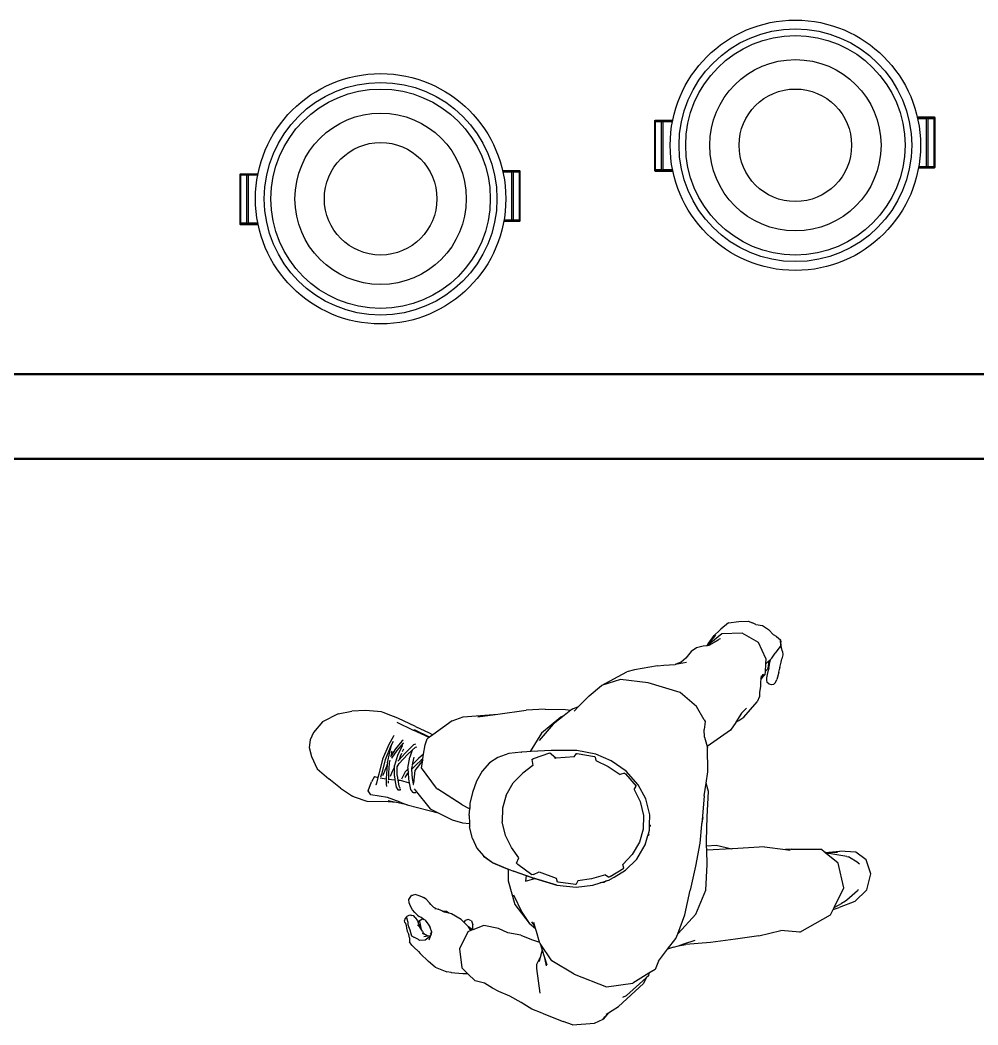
# Model space of a CAD drawing. Header units: millimetres. Extents: x -9564 to 100156, y -26854 to 24346.
# Drawn here: x 65086 to 66220, y -4623 to -3433 of the extents above; entities that cross this region are included whole.
import ezdxf

# ---------------------------------------------------------------- set-up
doc = ezdxf.new("R2010")
doc.units = ezdxf.units.MM
doc.header["$LTSCALE"] = 100
doc.layers.add('Muebles', color=112, linetype='Continuous')
doc.layers.add('Personal', color=171, linetype='Continuous')
doc.layers.add('Paredes', color=7, linetype='Continuous', lineweight=50)

msp = doc.modelspace()

# ---------------------------------------------------------------- linework, layer by layer
at = {"layer": 'Muebles'}
for p, q in [((65837.232, -3552.46), (65837.944, -3552.026)), ((65858.734, -3552.46), (65837.232, -3552.46)), ((65837.232, -3552.46), (65837.232, -3553.448)), ((65837.232, -3553.448), (65837.232, -3610.328)), ((65837.232, -3553.448), (65838.654, -3553.448)), ((65858.82, -3552.026), (65837.944, -3552.026)), ((65838.654, -3610.328), (65838.654, -3553.448)), ((65845.764, -3553.448), (65838.654, -3553.448)), ((65845.764, -3610.328), (65845.764, -3553.448)), ((65847.186, -3553.448), (65845.764, -3553.448)), ((65847.186, -3553.448), (65847.186, -3610.328)), ((65858.541, -3553.448), (65847.186, -3553.448)), ((66168.928, -3548.047), (66148.7, -3548.047)), ((66169.64, -3548.481), (66148.799, -3548.481)), ((66149.019, -3549.469), (66159.686, -3549.469)), ((66159.686, -3606.349), (66159.686, -3549.469)), ((66161.108, -3549.469), (66159.686, -3549.469)), ((66161.108, -3549.469), (66161.108, -3606.349)), ((66161.108, -3549.469), (66168.218, -3549.469)), ((66168.218, -3549.469), (66168.218, -3606.349)), ((66169.64, -3549.469), (66168.218, -3549.469)), ((66169.64, -3548.481), (66168.928, -3548.047)), ((66169.64, -3549.469), (66169.64, -3548.481)), ((66169.64, -3606.349), (66169.64, -3549.469)), ((65345.895, -3615.805), (65346.607, -3615.371)), ((65367.397, -3615.805), (65345.895, -3615.805)), ((65345.895, -3615.805), (65345.895, -3616.793)), ((65345.895, -3616.793), (65345.895, -3673.673)), ((65345.895, -3616.793), (65347.317, -3616.793)), ((65367.483, -3615.371), (65346.607, -3615.371)), ((65347.317, -3673.673), (65347.317, -3616.793)), ((65354.427, -3616.793), (65347.317, -3616.793)), ((65354.427, -3673.673), (65354.427, -3616.793)), ((65355.849, -3616.793), (65354.427, -3616.793)), ((65355.849, -3616.793), (65355.849, -3673.673)), ((65367.205, -3616.793), (65355.849, -3616.793)), ((65677.591, -3611.392), (65657.363, -3611.392)), ((65678.303, -3611.826), (65657.462, -3611.826)), ((65657.682, -3612.814), (65668.349, -3612.814)), ((65668.349, -3669.694), (65668.349, -3612.814)), ((65669.771, -3612.814), (65668.349, -3612.814)), ((65669.771, -3612.814), (65669.771, -3669.694)), ((65669.771, -3612.814), (65676.881, -3612.814)), ((65676.881, -3612.814), (65676.881, -3669.694)), ((65678.303, -3612.814), (65676.881, -3612.814)), ((65678.303, -3611.826), (65677.591, -3611.392)), ((65678.303, -3612.814), (65678.303, -3611.826)), ((65678.303, -3669.694), (65678.303, -3612.814)), ((65837.232, -3610.328), (65837.232, -3611.316)), ((65837.232, -3610.328), (65838.654, -3610.328)), ((65837.232, -3611.316), (65837.944, -3611.75)), ((65837.232, -3611.316), (65858.985, -3611.316)), ((65837.944, -3611.75), (65859.075, -3611.75)), ((65845.764, -3610.328), (65838.654, -3610.328)), ((65845.764, -3610.328), (65847.186, -3610.328)), ((65858.784, -3610.328), (65847.186, -3610.328)), ((66150.081, -3607.771), (66168.928, -3607.771)), ((66150.159, -3607.337), (66169.64, -3607.337)), ((66150.332, -3606.349), (66161.108, -3606.349)), ((66159.686, -3606.349), (66161.108, -3606.349)), ((66161.108, -3606.349), (66168.218, -3606.349)), ((66168.218, -3606.349), (66169.64, -3606.349)), ((66169.64, -3607.337), (66168.928, -3607.771)), ((66169.64, -3607.337), (66169.64, -3606.349)), ((65345.895, -3673.673), (65345.895, -3674.661)), ((65345.895, -3673.673), (65347.317, -3673.673)), ((65345.895, -3674.661), (65346.607, -3675.095)), ((65345.895, -3674.661), (65367.648, -3674.661)), ((65346.607, -3675.095), (65367.738, -3675.095)), ((65354.427, -3673.673), (65347.317, -3673.673)), ((65354.427, -3673.673), (65355.849, -3673.673)), ((65367.447, -3673.673), (65355.849, -3673.673)), ((65658.744, -3671.116), (65677.591, -3671.116)), ((65658.822, -3670.682), (65678.303, -3670.682)), ((65658.995, -3669.694), (65669.771, -3669.694)), ((65668.349, -3669.694), (65669.771, -3669.694)), ((65669.771, -3669.694), (65676.881, -3669.694)), ((65676.881, -3669.694), (65678.303, -3669.694)), ((65678.303, -3670.682), (65677.591, -3671.116)), ((65678.303, -3670.682), (65678.303, -3669.694))]:
    msp.add_line(p, q, dxfattribs=at)
for centre, radius in [((66004.189, -3581.268), 148.28), ((66004.189, -3581.268), 137.813), ((66004.189, -3581.268), 129.948), ((66004.189, -3581.268), 101.508), ((65512.852, -3644.613), 148.28), ((65512.852, -3644.613), 137.813), ((65512.852, -3644.613), 129.948), ((66004.189, -3581.268), 66.656), ((65512.852, -3644.613), 101.508), ((65512.852, -3644.613), 66.656)]:
    msp.add_circle(centre, radius, dxfattribs=at)
at = {"layer": 'Paredes'}
for p, q in [((63257.067, -3852.442), (68240.245, -3852.442)), ((72058.876, -3952.442), (62157.067, -3952.442)), ((63257.067, -3952.442), (68340.245, -3952.442))]:
    msp.add_line(p, q, dxfattribs=at)
at = {"layer": 'Personal'}
for p, q in [((65925.007, -4146.721), (65915.912, -4154.478)), ((65925.007, -4146.721), (65937.069, -4145.341)), ((65937.069, -4145.341), (65948.195, -4144.92)), ((65948.195, -4144.92), (65953.509, -4146.873)), ((65957.252, -4148.827), (65953.509, -4146.873)), ((65957.252, -4148.827), (65965.432, -4150.112)), ((65965.432, -4150.112), (65972.437, -4154.922)), ((65917.043, -4159.804), (65899.78, -4173.93)), ((65901.042, -4171.933), (65907.814, -4162.009)), ((65909.429, -4161.556), (65903.337, -4169.102)), ((65914.704, -4155.56), (65907.814, -4162.009)), ((65914.704, -4155.56), (65915.912, -4154.478)), ((65941.183, -4159.219), (65917.043, -4159.804)), ((65960.439, -4170.122), (65941.183, -4159.219)), ((65972.437, -4154.922), (65978.252, -4160.957)), ((65982.029, -4163.132), (65978.252, -4160.957)), ((65982.029, -4163.132), (65986.431, -4167.148)), ((65887.075, -4176.311), (65880.821, -4180.978)), ((65895.108, -4174.557), (65887.075, -4176.311)), ((65898.905, -4174.047), (65895.108, -4174.557)), ((65901.042, -4171.933), (65898.905, -4174.047)), ((65899.78, -4173.93), (65898.905, -4174.047)), ((65901.711, -4173.67), (65899.78, -4173.93)), ((65903.337, -4169.102), (65901.042, -4171.933)), ((65907.973, -4170.245), (65901.711, -4173.67)), ((65912.571, -4167.56), (65907.973, -4170.245)), ((65913.972, -4166.316), (65912.571, -4167.56)), ((65915.473, -4165.987), (65913.972, -4166.316)), ((65969.336, -4189.271), (65960.439, -4170.122)), ((65986.803, -4173.574), (65980.1, -4182.885)), ((65986.803, -4173.574), (65986.431, -4167.148)), ((65986.431, -4167.148), (65987.092, -4169.837)), ((65986.803, -4173.574), (65986.805, -4176.226)), ((65987.707, -4176.84), (65987.092, -4169.837)), ((65988.971, -4180.758), (65987.707, -4176.84)), ((65874.541, -4188.763), (65868.872, -4193.293)), ((65880.821, -4180.978), (65874.541, -4188.763)), ((65974.154, -4190.753), (65976.277, -4188.805)), ((65976.277, -4188.805), (65980.1, -4182.885)), ((65989.183, -4184.631), (65988.164, -4189.565)), ((65988.971, -4180.758), (65989.183, -4184.631)), ((65840.695, -4197.672), (65813.66, -4202.529)), ((65840.695, -4197.672), (65848.519, -4197.005)), ((65848.519, -4197.005), (65861.819, -4196.191)), ((65862.199, -4196.122), (65861.819, -4196.191)), ((65875.34, -4193.707), (65862.199, -4196.122)), ((65862.469, -4196.021), (65862.199, -4196.122)), ((65868.872, -4193.293), (65862.469, -4196.021)), ((65968.894, -4195.673), (65968.272, -4204.684)), ((65969.336, -4189.271), (65968.894, -4195.673)), ((65968.894, -4195.673), (65970.879, -4193.758)), ((65970.879, -4193.758), (65972.373, -4192.386)), ((65972.091, -4199.101), (65971.172, -4201.648)), ((65972.449, -4193.627), (65972.091, -4199.101)), ((65972.794, -4198.948), (65972.327, -4201.236)), ((65972.373, -4192.386), (65974.154, -4190.753)), ((65972.373, -4192.386), (65972.449, -4193.627)), ((65973.25, -4195.737), (65972.794, -4198.948)), ((65973.25, -4195.737), (65972.808, -4199.52)), ((65973.05, -4201.79), (65972.808, -4199.52)), ((65974.154, -4190.753), (65973.25, -4195.737)), ((65984.68, -4205.227), (65985.78, -4200.609)), ((65985.657, -4200.752), (65985.846, -4199.926)), ((65985.846, -4199.926), (65985.78, -4200.609)), ((65985.846, -4199.926), (65987.359, -4193.287)), ((65987.359, -4193.287), (65988.164, -4189.565)), ((65774.357, -4221.143), (65804.657, -4205.03)), ((65813.66, -4202.529), (65804.657, -4205.03)), ((65963.766, -4209.772), (65963.352, -4212.956)), ((65963.352, -4212.956), (65963.822, -4212.006)), ((65963.705, -4212.163), (65963.822, -4212.006)), ((65963.822, -4212.006), (65965.95, -4207.71)), ((65963.856, -4213.229), (65968.023, -4208.293)), ((65966.27, -4208.736), (65963.856, -4213.229)), ((65966.27, -4208.736), (65965.95, -4207.71)), ((65968.023, -4208.293), (65966.27, -4208.736)), ((65968.272, -4204.684), (65968.023, -4208.293)), ((65968.566, -4204.508), (65968.272, -4204.684)), ((65968.566, -4204.508), (65971.172, -4201.648)), ((65970.167, -4212.072), (65969.919, -4214.68)), ((65970.786, -4207.933), (65970.167, -4212.072)), ((65970.167, -4212.072), (65970.213, -4212.437)), ((65972.327, -4201.236), (65970.786, -4207.933)), ((65982.997, -4211.376), (65982.267, -4213.845)), ((65984.68, -4205.227), (65982.997, -4211.376)), ((65759.717, -4233.187), (65774.357, -4221.143)), ((65797.132, -4214.176), (65774.357, -4221.143)), ((65829.945, -4217.753), (65797.132, -4214.176)), ((65867.705, -4229.205), (65829.945, -4217.753)), ((65962.875, -4221.859), (65961.729, -4229.26)), ((65962.976, -4215.844), (65962.875, -4221.859)), ((65963.144, -4214.554), (65962.976, -4215.844)), ((65963.352, -4212.956), (65963.144, -4214.554)), ((65963.856, -4213.229), (65963.144, -4214.554)), ((65969.919, -4214.68), (65970.418, -4217.049)), ((65973.133, -4219.442), (65970.418, -4217.049)), ((65975.903, -4220.196), (65973.133, -4219.442)), ((65978.152, -4219.827), (65975.903, -4220.196)), ((65980.489, -4217.682), (65978.152, -4219.827)), ((65980.489, -4217.682), (65982.267, -4213.845)), ((65747.193, -4246.132), (65759.717, -4233.187)), ((65886.977, -4245.823), (65867.705, -4229.205)), ((65961.66, -4234.153), (65959.038, -4240.312)), ((65961.729, -4229.26), (65961.66, -4234.153)), ((65740.716, -4248.581), (65738.279, -4250.46)), ((65740.716, -4248.581), (65747.193, -4246.132)), ((65742.004, -4251.495), (65747.193, -4246.132)), ((65896.022, -4261.814), (65886.977, -4245.823)), ((65946.192, -4248.094), (65940.43, -4253.73)), ((65943.266, -4258.535), (65959.038, -4240.312)), ((65462.376, -4254.609), (65444.048, -4264.16)), ((65462.376, -4254.609), (65478.753, -4251.675)), ((65494.97, -4250.624), (65478.753, -4251.675)), ((65513.95, -4252.392), (65494.97, -4250.624)), ((65519.749, -4254.677), (65513.95, -4252.392)), ((65519.749, -4254.677), (65516.906, -4253.615)), ((65533.407, -4259.782), (65519.749, -4254.677)), ((65553.967, -4269.542), (65533.407, -4259.782)), ((65597.599, -4263.136), (65610.828, -4258.32)), ((65610.828, -4258.32), (65651.577, -4255.006)), ((65627.929, -4258.376), (65651.577, -4255.006)), ((65651.577, -4255.006), (65685.158, -4250.221)), ((65707.797, -4248.98), (65685.158, -4250.221)), ((65726.242, -4258.45), (65703.503, -4277.485)), ((65707.797, -4248.98), (65731.864, -4249.506)), ((65730.366, -4256.561), (65717.142, -4266.758)), ((65726.242, -4258.45), (65717.142, -4266.758)), ((65730.366, -4256.561), (65726.242, -4258.45)), ((65738.279, -4250.46), (65730.366, -4256.561)), ((65731.864, -4249.506), (65738.279, -4250.46)), ((65940.43, -4253.73), (65933.839, -4264.491)), ((65937.154, -4262.713), (65943.266, -4258.535)), ((65444.048, -4264.16), (65433.215, -4276.919)), ((65531.984, -4264.343), (65551.275, -4274.12)), ((65553.967, -4269.542), (65570.481, -4277.064)), ((65597.599, -4263.136), (65574.802, -4279.44)), ((65717.142, -4266.758), (65700.698, -4286.179)), ((65896.022, -4261.814), (65897.144, -4263.87)), ((65897.144, -4263.87), (65896.088, -4273.122)), ((65933.651, -4264.798), (65927.188, -4273.84)), ((65933.839, -4264.491), (65933.651, -4264.798)), ((65933.839, -4264.491), (65937.154, -4262.713)), ((65433.215, -4276.919), (65429.305, -4285.337)), ((65527.561, -4281.744), (65522.443, -4291.032)), ((65528.503, -4280.389), (65527.561, -4281.744)), ((65570.52, -4282.502), (65551.275, -4274.12)), ((65570.834, -4282.278), (65552.938, -4273.515)), ((65565.484, -4291.483), (65568.121, -4284.218)), ((65570.52, -4282.502), (65568.121, -4284.218)), ((65570.481, -4277.064), (65574.802, -4279.44)), ((65570.834, -4282.278), (65570.52, -4282.502)), ((65574.627, -4279.565), (65570.834, -4282.278)), ((65574.402, -4279.447), (65574.627, -4279.565)), ((65574.802, -4279.44), (65574.627, -4279.565)), ((65703.503, -4277.485), (65689.9, -4299.279)), ((65896.554, -4282.354), (65896.088, -4273.122)), ((65896.554, -4282.354), (65899.695, -4293.359)), ((65927.188, -4273.84), (65899.695, -4293.359)), ((65429.305, -4285.337), (65428.275, -4294.444)), ((65428.275, -4294.444), (65431.038, -4305.377)), ((65522.443, -4291.032), (65515.224, -4308.366)), ((65524.837, -4292.471), (65518.035, -4309.018)), ((65523.644, -4300.161), (65525.827, -4292.215)), ((65527.618, -4287.495), (65524.837, -4292.471)), ((65530.513, -4296.227), (65524.91, -4304.686)), ((65538.102, -4287.039), (65530.513, -4296.227)), ((65539.649, -4289.295), (65532.193, -4298.051)), ((65538.379, -4292.401), (65532.838, -4304.074)), ((65539.548, -4285.773), (65538.102, -4287.039)), ((65538.379, -4292.401), (65538.701, -4291.704)), ((65539.649, -4289.295), (65540.062, -4288.982)), ((65551.873, -4291.346), (65542.001, -4301.043)), ((65554.085, -4294.144), (65550.093, -4297.865)), ((65554.137, -4290.434), (65551.873, -4291.346)), ((65554.085, -4294.144), (65555.559, -4293.592)), ((65563.803, -4302.588), (65565.484, -4291.483)), ((65899.695, -4293.359), (65900.023, -4294.506)), ((65900.622, -4323.544), (65900.023, -4294.506)), ((65431.038, -4305.377), (65437.592, -4319.729)), ((65520.876, -4312.708), (65523.644, -4300.161)), ((65524.91, -4304.686), (65524.461, -4305.364)), ((65525.699, -4301.23), (65524.91, -4304.686)), ((65525.655, -4307.357), (65525.683, -4307.289)), ((65532.193, -4298.051), (65525.683, -4307.289)), ((65525.699, -4301.23), (65526.637, -4298.326)), ((65532.838, -4304.074), (65529.315, -4316.012)), ((65544.689, -4302.901), (65534.66, -4313.56)), ((65542.001, -4301.043), (65534.705, -4309.228)), ((65535.899, -4305.181), (65534.705, -4309.228)), ((65537.455, -4301.699), (65535.899, -4305.181)), ((65539.818, -4296.408), (65538.425, -4299.525)), ((65550.093, -4297.865), (65544.689, -4302.901)), ((65544.926, -4318.969), (65547.535, -4306.024)), ((65550.093, -4297.865), (65547.535, -4306.024)), ((65557.555, -4307.682), (65550.253, -4315.07)), ((65551.65, -4307.685), (65550.253, -4315.07)), ((65552.115, -4305.942), (65551.65, -4307.685)), ((65563.803, -4302.588), (65557.555, -4307.682)), ((65562.976, -4308.048), (65560.836, -4309.723)), ((65562.743, -4309.588), (65562.976, -4308.048)), ((65562.976, -4308.048), (65563.803, -4302.588)), ((65651.725, -4306.225), (65641.891, -4312.859)), ((65664.618, -4301.744), (65651.725, -4306.225)), ((65679.601, -4299.975), (65664.618, -4301.744)), ((65679.601, -4299.975), (65680.034, -4299.933)), ((65685.956, -4299.545), (65680.034, -4299.933)), ((65689.9, -4299.279), (65685.956, -4299.545)), ((65691.241, -4299.188), (65689.9, -4299.279)), ((65714.995, -4298.192), (65691.241, -4299.188)), ((65692.025, -4308.868), (65693.996, -4307.715)), ((65693.996, -4307.715), (65713.491, -4300.888)), ((65713.491, -4300.888), (65715.088, -4302.166)), ((65745.251, -4298.04), (65714.995, -4298.192)), ((65715.088, -4302.166), (65715.04, -4302.18)), ((65715.088, -4302.166), (65720.851, -4307.029)), ((65720.851, -4307.029), (65718.704, -4307.161)), ((65742.054, -4305.728), (65720.851, -4307.029)), ((65742.054, -4305.728), (65744.727, -4301.792)), ((65744.727, -4301.792), (65745.7, -4301.518)), ((65768.005, -4302.543), (65745.251, -4298.04)), ((65745.7, -4301.518), (65766.135, -4305.127)), ((65766.135, -4305.127), (65766.97, -4306.043)), ((65766.97, -4306.043), (65767.848, -4310.006)), ((65786.164, -4310.427), (65768.005, -4302.543)), ((65437.592, -4319.729), (65451.326, -4331.596)), ((65515.224, -4308.366), (65510.634, -4325.96)), ((65518.035, -4309.018), (65513.708, -4326.182)), ((65519.726, -4316.835), (65515.87, -4326.626)), ((65520.728, -4314.255), (65519.726, -4316.835)), ((65520.728, -4314.255), (65520.111, -4320.722)), ((65520.876, -4312.708), (65520.728, -4314.255)), ((65523.039, -4313.406), (65522.121, -4324.703)), ((65523.105, -4312.595), (65523.039, -4313.406)), ((65523.79, -4309.593), (65523.105, -4312.595)), ((65529.304, -4317.395), (65526.345, -4323.132)), ((65529.255, -4323.405), (65529.304, -4317.395)), ((65529.304, -4317.395), (65529.315, -4316.012)), ((65532.559, -4327.791), (65532.632, -4317.253)), ((65532.632, -4317.253), (65534.66, -4313.56)), ((65532.632, -4317.253), (65532.64, -4316.231)), ((65532.816, -4315.632), (65532.64, -4316.231)), ((65534.705, -4309.228), (65533.385, -4310.71)), ((65544.926, -4318.969), (65545.035, -4320.349)), ((65550.099, -4315.881), (65549.438, -4319.377)), ((65549.438, -4319.377), (65549.531, -4320.571)), ((65554.596, -4315.584), (65549.531, -4320.571)), ((65550.253, -4315.07), (65550.073, -4315.252)), ((65562.743, -4309.588), (65553.39, -4321.85)), ((65560.835, -4309.44), (65554.596, -4315.584)), ((65560.836, -4309.723), (65554.596, -4315.584)), ((65561.402, -4318.449), (65562.743, -4309.588)), ((65579.081, -4342.802), (65561.402, -4318.449)), ((65641.891, -4312.859), (65633.011, -4322.747)), ((65692.982, -4315.83), (65681.188, -4324.78)), ((65692.025, -4308.868), (65692.982, -4315.83)), ((65767.848, -4310.006), (65782.307, -4316.966)), ((65782.307, -4316.966), (65796.819, -4326.511)), ((65803.651, -4322.697), (65786.164, -4310.427)), ((65465.146, -4342.518), (65451.326, -4331.596)), ((65505.551, -4328.961), (65501.905, -4335.293)), ((65505.551, -4328.961), (65509.579, -4330.089)), ((65509.579, -4330.089), (65507.862, -4336.806)), ((65510.634, -4325.96), (65509.579, -4330.089)), ((65512.323, -4330.602), (65519.511, -4331.742)), ((65513.708, -4326.182), (65512.687, -4329.857)), ((65515.87, -4326.626), (65515.143, -4328.237)), ((65519.511, -4331.742), (65519.357, -4337.871)), ((65519.673, -4325.3), (65519.511, -4331.742)), ((65520.111, -4320.722), (65519.673, -4325.3)), ((65522.121, -4324.703), (65521.997, -4331.869)), ((65526.345, -4323.132), (65524.288, -4328.698)), ((65529.233, -4323.447), (65528.922, -4324.202)), ((65529.216, -4328.315), (65529.233, -4323.447)), ((65529.216, -4328.315), (65529.841, -4332.77)), ((65529.233, -4323.447), (65529.255, -4323.405)), ((65532.559, -4327.791), (65533.311, -4333.09)), ((65542.005, -4323.415), (65537.515, -4331.86)), ((65545.035, -4320.349), (65542.005, -4323.415)), ((65542.069, -4330.199), (65545.141, -4324.894)), ((65545.035, -4320.349), (65545.376, -4324.663)), ((65545.376, -4324.663), (65545.141, -4324.894)), ((65545.376, -4324.663), (65545.926, -4331.63)), ((65545.926, -4331.63), (65546.788, -4336.195)), ((65549.531, -4320.571), (65550.366, -4331.235)), ((65550.366, -4331.235), (65551.423, -4337.423)), ((65553.39, -4321.85), (65551.707, -4336.733)), ((65633.011, -4322.747), (65626.237, -4334.434)), ((65681.188, -4324.78), (65669.989, -4336.412)), ((65801.687, -4324.937), (65796.819, -4326.511)), ((65801.687, -4324.937), (65803.046, -4325.914)), ((65803.046, -4325.914), (65815.44, -4340.35)), ((65818.137, -4338.854), (65803.651, -4322.697)), ((65898.481, -4336.852), (65900.622, -4323.544)), ((65465.146, -4342.518), (65479.414, -4352.227)), ((65498.074, -4345.834), (65501.905, -4335.293)), ((65507.862, -4336.806), (65507.117, -4339.08)), ((65507.117, -4339.08), (65507.341, -4339.166)), ((65519.357, -4337.871), (65519.703, -4340.655)), ((65521.96, -4333.987), (65521.917, -4336.423)), ((65521.917, -4336.423), (65521.936, -4336.575)), ((65521.973, -4332.045), (65529.841, -4332.77)), ((65529.841, -4332.77), (65531.075, -4341.557)), ((65531.075, -4341.557), (65533.07, -4344.733)), ((65533.311, -4333.09), (65536.023, -4333.341)), ((65533.311, -4333.09), (65534.284, -4339.957)), ((65534.284, -4339.957), (65535.661, -4342.255)), ((65535.661, -4342.255), (65535.987, -4342.808)), ((65536.023, -4333.341), (65546.788, -4336.195)), ((65536.358, -4344.714), (65536.523, -4343.555)), ((65546.788, -4336.195), (65548.292, -4344.155)), ((65551.423, -4337.423), (65551.687, -4337.493)), ((65551.423, -4337.423), (65551.557, -4338.138)), ((65551.557, -4338.138), (65551.551, -4338.171)), ((65551.551, -4338.171), (65551.594, -4338.427)), ((65552.398, -4343.457), (65553.66, -4345.025)), ((65579.081, -4342.802), (65580.54, -4343.742)), ((65608.373, -4361.614), (65580.54, -4343.742)), ((65592.796, -4351.724), (65580.54, -4343.742)), ((65626.237, -4334.434), (65621.843, -4347.882)), ((65661.407, -4350.874), (65669.989, -4336.412)), ((65813.191, -4344.147), (65815.44, -4340.35)), ((65827.055, -4355.379), (65818.137, -4338.854)), ((65896.052, -4351.948), (65898.481, -4336.852)), ((65901.185, -4346.692), (65898.481, -4336.852)), ((65481.893, -4353.487), (65479.414, -4352.227)), ((65497.064, -4358.536), (65481.893, -4353.487)), ((65501.376, -4350.717), (65498.074, -4345.834)), ((65520.894, -4353.571), (65501.376, -4350.717)), ((65535.813, -4359.346), (65520.894, -4353.571)), ((65533.07, -4344.733), (65533.819, -4344.739)), ((65533.827, -4344.692), (65533.819, -4344.739)), ((65533.819, -4344.739), (65536.358, -4344.714)), ((65548.292, -4344.155), (65550.436, -4347.52)), ((65550.436, -4347.52), (65551.262, -4347.82)), ((65551.262, -4347.82), (65554.394, -4347.827)), ((65551.359, -4347.513), (65551.334, -4347.59)), ((65553.66, -4345.025), (65553.757, -4345.193)), ((65553.757, -4345.193), (65571.396, -4367.067)), ((65554.394, -4347.827), (65554.514, -4347.347)), ((65592.879, -4351.821), (65592.796, -4351.724)), ((65609.451, -4362.569), (65592.796, -4351.724)), ((65621.843, -4347.882), (65618.681, -4360.895)), ((65661.407, -4350.874), (65657.037, -4366.335)), ((65813.191, -4344.147), (65820.243, -4358.497)), ((65831.717, -4374.406), (65827.055, -4355.379)), ((65896.052, -4351.948), (65893.621, -4380.477)), ((65899.573, -4376.761), (65901.185, -4346.692)), ((65521.585, -4359.019), (65497.064, -4358.536)), ((65531.803, -4359.738), (65521.585, -4359.019)), ((65521.587, -4357.957), (65527.145, -4358.688)), ((65527.145, -4358.688), (65521.933, -4357.512)), ((65531.803, -4359.738), (65527.145, -4358.688)), ((65544.16, -4362.525), (65531.803, -4359.738)), ((65535.813, -4359.346), (65544.16, -4362.525)), ((65544.16, -4362.525), (65580.821, -4371.854)), ((65571.396, -4367.067), (65580.821, -4371.854)), ((65609.451, -4362.569), (65617.557, -4366.581)), ((65618.362, -4366.946), (65617.756, -4366.849)), ((65617.926, -4375.197), (65618.362, -4366.946)), ((65618.681, -4360.895), (65618.362, -4366.946)), ((65657.037, -4366.335), (65656.711, -4382.395)), ((65820.243, -4358.497), (65824.197, -4375.252)), ((65580.821, -4371.854), (65597.552, -4380.351)), ((65617.926, -4375.197), (65617.919, -4375.259)), ((65617.919, -4375.259), (65618.136, -4384.628)), ((65824.197, -4375.252), (65823.81, -4391.159)), ((65831.484, -4386.254), (65831.717, -4374.406)), ((65894.726, -4377.52), (65893.14, -4385.84)), ((65898.83, -4404.497), (65899.573, -4376.761)), ((65597.552, -4380.351), (65610.02, -4383.777)), ((65610.02, -4383.777), (65618.136, -4384.628)), ((65618.136, -4384.628), (65618.22, -4388.382)), ((65621.561, -4402.33), (65618.22, -4388.382)), ((65660.718, -4398.725), (65656.711, -4382.395)), ((65823.81, -4391.159), (65819.544, -4406.482)), ((65831.363, -4392.439), (65831.442, -4388.385)), ((65831.442, -4388.385), (65831.463, -4387.308)), ((65831.442, -4388.385), (65832.111, -4387.57)), ((65831.463, -4387.308), (65831.484, -4386.254)), ((65832.111, -4387.57), (65831.463, -4387.308)), ((65831.484, -4386.254), (65832.139, -4386.518)), ((65832.139, -4386.518), (65832.111, -4387.57)), ((65893.14, -4385.84), (65891.176, -4407.739)), ((65893.621, -4380.477), (65893.14, -4385.84)), ((65621.561, -4402.33), (65626.9, -4413.587)), ((65668.037, -4413.126), (65660.718, -4398.725)), ((65826.453, -4409.776), (65829.534, -4398.897)), ((65829.534, -4398.897), (65829.827, -4397.863)), ((65830.312, -4398.838), (65829.534, -4398.897)), ((65829.827, -4397.863), (65830.138, -4396.764)), ((65829.827, -4397.863), (65830.59, -4397.803)), ((65830.138, -4396.764), (65831.363, -4392.439)), ((65830.59, -4397.803), (65830.138, -4396.764)), ((65830.59, -4397.803), (65830.312, -4398.838)), ((65626.9, -4413.587), (65634.593, -4422.961)), ((65676.716, -4425.136), (65668.037, -4413.126)), ((65819.544, -4406.482), (65810.886, -4421.378)), ((65820.777, -4419.321), (65826.368, -4409.958)), ((65826.453, -4409.776), (65826.368, -4409.958)), ((65891.176, -4407.739), (65885.998, -4435.093)), ((65899.065, -4411.123), (65898.83, -4404.497)), ((65899.065, -4411.123), (65910.244, -4410.312)), ((65899.245, -4416.223), (65899.065, -4411.123)), ((65928.89, -4414.544), (65899.245, -4416.223)), ((65910.244, -4410.312), (65928.89, -4414.544)), ((65929.806, -4414.492), (65928.89, -4414.544)), ((65967.647, -4412.261), (65929.806, -4414.492)), ((65967.647, -4412.261), (65992.549, -4415.281)), ((65999.387, -4414.896), (65992.549, -4415.281)), ((65999.387, -4414.896), (66034.405, -4415.103)), ((66039.405, -4419.042), (66034.405, -4415.103)), ((65634.593, -4422.961), (65645.412, -4430.823)), ((65634.593, -4422.961), (65634.801, -4423.214)), ((65634.801, -4423.214), (65645.412, -4430.823)), ((65673.74, -4431.669), (65676.716, -4425.136)), ((65810.886, -4421.378), (65799.955, -4433.045)), ((65803.122, -4439.809), (65816.448, -4426.6)), ((65803.122, -4439.809), (65816.308, -4426.805)), ((65816.448, -4426.6), (65816.308, -4426.805)), ((65816.448, -4426.6), (65820.777, -4419.321)), ((65899.842, -4433.085), (65899.245, -4416.223)), ((65992.549, -4415.281), (65998.023, -4415.945)), ((66039.405, -4419.042), (66056.821, -4417.2)), ((66039.657, -4419.241), (66039.405, -4419.042)), ((66039.657, -4419.241), (66053.999, -4418.308)), ((66040.507, -4419.91), (66039.657, -4419.241)), ((66046.217, -4420.468), (66040.507, -4419.91)), ((66055.052, -4431.366), (66040.507, -4419.91)), ((66065.11, -4423.629), (66046.217, -4420.468)), ((66075.777, -4418.61), (66056.821, -4417.2)), ((66065.11, -4423.629), (66067.271, -4424.042)), ((66078.704, -4431.165), (66067.271, -4424.042)), ((66088.16, -4427.457), (66075.777, -4418.61)), ((65645.412, -4430.823), (65658.275, -4436.382)), ((65645.795, -4431.041), (65645.412, -4430.823)), ((65645.795, -4431.041), (65658.689, -4436.648)), ((65658.275, -4436.382), (65670.141, -4440.926)), ((65658.689, -4436.648), (65663.917, -4438.636)), ((65663.917, -4438.636), (65663.895, -4452.37)), ((65663.917, -4438.636), (65670.474, -4441.129)), ((65675.33, -4433.056), (65673.74, -4431.669)), ((65692.011, -4445.243), (65675.33, -4433.056)), ((65784.979, -4447.266), (65800.967, -4437.538)), ((65800.967, -4437.538), (65799.955, -4433.045)), ((65800.512, -4436.497), (65800.425, -4436.616)), ((65800.425, -4436.616), (65800.521, -4436.517)), ((65800.513, -4436.821), (65800.603, -4436.705)), ((65885.998, -4435.093), (65879.717, -4463.539)), ((65898.301, -4463.614), (65899.842, -4433.085)), ((66061.505, -4460.66), (66055.052, -4431.366)), ((66078.704, -4431.165), (66080.118, -4432.202)), ((66093.535, -4444.228), (66088.16, -4427.457)), ((65692.581, -4448.711), (65670.141, -4440.926)), ((65670.474, -4441.129), (65685.327, -4446.244)), ((65685.327, -4446.244), (65684.601, -4452.721)), ((65684.601, -4452.721), (65695.492, -4449.645)), ((65685.327, -4446.244), (65692.581, -4448.711)), ((65693.853, -4444.869), (65692.011, -4445.243)), ((65721.512, -4457.597), (65692.581, -4448.711)), ((65692.581, -4448.711), (65692.906, -4448.854)), ((65692.906, -4448.854), (65695.492, -4449.645)), ((65693.853, -4444.869), (65700.818, -4441.667)), ((65695.492, -4449.645), (65721.512, -4457.597)), ((65700.818, -4441.667), (65720.724, -4449.1)), ((65720.724, -4449.1), (65722.104, -4453.808)), ((65762.49, -4450.065), (65746.641, -4452.511)), ((65779.148, -4445.157), (65762.49, -4450.065)), ((65779.148, -4445.157), (65783.329, -4448.258)), ((65784.979, -4447.266), (65783.329, -4448.258)), ((65784.564, -4451.042), (65789.589, -4448.001)), ((65789.589, -4448.001), (65803.122, -4439.809)), ((65789.589, -4448.001), (65802.988, -4439.953)), ((65802.988, -4439.953), (65803.122, -4439.809)), ((66088.78, -4463.108), (66093.535, -4444.228)), ((65663.895, -4452.37), (65671.768, -4480.365)), ((65721.512, -4457.597), (65744.587, -4459.92)), ((65721.512, -4457.597), (65721.643, -4457.651)), ((65721.643, -4457.651), (65744.54, -4459.956)), ((65722.994, -4454.132), (65722.104, -4453.808)), ((65743.583, -4456.648), (65722.994, -4454.132)), ((65744.624, -4456.223), (65743.583, -4456.648)), ((65744.54, -4459.956), (65744.587, -4459.92)), ((65744.587, -4459.92), (65764.257, -4457.673)), ((65744.587, -4459.92), (65764.151, -4457.737)), ((65746.641, -4452.511), (65744.624, -4456.223)), ((65764.151, -4457.737), (65764.257, -4457.673)), ((65764.257, -4457.673), (65773.054, -4454.817)), ((65773.077, -4454.815), (65773.054, -4454.817)), ((65773.077, -4454.815), (65780.45, -4452.402)), ((65777.284, -4454.504), (65773.077, -4454.815)), ((65780.45, -4452.402), (65777.284, -4454.504)), ((65780.482, -4452.381), (65780.45, -4452.402)), ((65780.482, -4452.381), (65784.428, -4451.1)), ((65784.428, -4451.1), (65784.477, -4451.07)), ((65784.564, -4451.042), (65784.477, -4451.07)), ((66050.07, -4483.987), (66061.505, -4460.66)), ((66078.695, -4462.747), (66077.631, -4464.23)), ((65546.411, -4474.404), (65549.24, -4469.742)), ((65546.732, -4478.623), (65546.411, -4474.404)), ((65549.24, -4469.742), (65551.585, -4469.404)), ((65551.585, -4469.404), (65549.538, -4469.894)), ((65554.396, -4468.73), (65551.585, -4469.404)), ((65554.396, -4468.73), (65558.029, -4469.637)), ((65558.029, -4469.637), (65561.107, -4471.163)), ((65561.107, -4471.163), (65563.47, -4472.376)), ((65566.822, -4474.337), (65563.47, -4472.376)), ((65566.822, -4474.337), (65570.847, -4478.684)), ((65670.144, -4469.195), (65680.001, -4489.388)), ((65873.324, -4492.894), (65879.717, -4463.539)), ((65886.321, -4491.86), (65898.301, -4463.614)), ((66077.631, -4464.23), (66065.059, -4475.156)), ((66088.78, -4463.108), (66074.476, -4476.791)), ((65548.113, -4482.408), (65546.732, -4478.623)), ((65550.528, -4486.651), (65548.113, -4482.408)), ((65553.264, -4490.086), (65550.528, -4486.651)), ((65572.474, -4480.412), (65570.847, -4478.684)), ((65576.028, -4484.078), (65572.474, -4480.412)), ((65578.094, -4485.357), (65576.028, -4484.078)), ((65577.188, -4485.188), (65578.094, -4485.357)), ((65578.094, -4485.357), (65581.096, -4485.919)), ((65585.472, -4487.902), (65581.096, -4485.919)), ((65671.768, -4480.365), (65688.739, -4502.724)), ((66045.785, -4492.73), (66048.898, -4486.378)), ((66048.898, -4486.378), (66050.07, -4483.987)), ((66048.898, -4486.378), (66056.248, -4484.215)), ((66050.07, -4483.987), (66059.05, -4479.202)), ((66074.476, -4476.791), (66056.248, -4484.215)), ((66063.637, -4476.369), (66059.05, -4479.202)), ((66065.008, -4475.18), (66063.637, -4476.369)), ((66065.008, -4475.18), (66065.059, -4475.156)), ((65541.365, -4497.617), (65541.166, -4499.479)), ((65543.472, -4494.911), (65541.365, -4497.617)), ((65544.339, -4494.174), (65543.472, -4494.911)), ((65543.472, -4494.911), (65543.96, -4497.469)), ((65543.96, -4497.469), (65544.971, -4501.402)), ((65544.339, -4494.174), (65547.369, -4492.88)), ((65547.369, -4492.88), (65549.989, -4493.642)), ((65549.989, -4493.642), (65547.865, -4493.227)), ((65552.161, -4494.068), (65549.989, -4493.642)), ((65553.908, -4496.019), (65552.161, -4494.068)), ((65553.264, -4490.086), (65556.516, -4492.99)), ((65553.908, -4496.019), (65556.453, -4499.989)), ((65556.516, -4492.99), (65558.536, -4494.527)), ((65560.768, -4495.916), (65558.536, -4494.527)), ((65559.155, -4499.272), (65562.165, -4497.628)), ((65564.057, -4498.093), (65560.768, -4495.916)), ((65562.165, -4497.628), (65564.057, -4498.093)), ((65565.124, -4498.8), (65564.057, -4498.093)), ((65586.677, -4488.576), (65585.472, -4487.902)), ((65586.677, -4488.576), (65586.708, -4488.57)), ((65586.708, -4488.57), (65587.581, -4488.408)), ((65586.847, -4488.672), (65586.708, -4488.57)), ((65586.847, -4488.672), (65586.887, -4488.667)), ((65586.887, -4488.667), (65587.582, -4488.589)), ((65588.497, -4489.539), (65586.887, -4488.667)), ((65587.581, -4488.408), (65590.692, -4488.488)), ((65588.497, -4489.539), (65588.306, -4489.489)), ((65593.832, -4490.905), (65588.497, -4489.539)), ((65590.692, -4488.488), (65593.341, -4490.044)), ((65593.341, -4490.044), (65593.832, -4490.905)), ((65596.74, -4491.65), (65593.832, -4490.905)), ((65608.175, -4498.131), (65596.74, -4491.65)), ((65611.669, -4501.65), (65608.175, -4498.131)), ((65616.4, -4498.287), (65613.112, -4499.284)), ((65620.413, -4499.923), (65616.4, -4498.287)), ((65680.001, -4489.388), (65688.739, -4502.724)), ((65864.788, -4515.405), (65873.324, -4492.894)), ((65865.318, -4515.012), (65886.321, -4491.86)), ((66009.637, -4513.193), (66045.785, -4492.73)), ((65541.551, -4501.971), (65541.166, -4499.479)), ((65541.551, -4501.971), (65542.142, -4502.716)), ((65541.854, -4501.76), (65542.142, -4502.716)), ((65542.142, -4502.716), (65542.997, -4505.548)), ((65542.997, -4505.548), (65543.599, -4508.623)), ((65543.599, -4508.623), (65544.289, -4511.997)), ((65544.971, -4501.402), (65545.266, -4504.13)), ((65545.266, -4504.13), (65545.983, -4506.514)), ((65545.983, -4506.514), (65547.446, -4510.435)), ((65547.446, -4510.435), (65548.757, -4514.687)), ((65556.453, -4499.989), (65557.248, -4502.083)), ((65556.533, -4504.755), (65558.776, -4506.889)), ((65557.274, -4501.929), (65557.248, -4502.083)), ((65557.248, -4502.083), (65558.394, -4505.097)), ((65557.274, -4501.929), (65559.155, -4499.272)), ((65558.394, -4505.097), (65558.776, -4506.889)), ((65558.776, -4506.889), (65559.259, -4507.348)), ((65559.155, -4499.272), (65558.894, -4500.762)), ((65558.894, -4500.762), (65559.567, -4503.815)), ((65560.778, -4509.571), (65559.259, -4507.348)), ((65559.567, -4503.815), (65560.649, -4508.598)), ((65560.649, -4508.598), (65560.778, -4509.571)), ((65562.535, -4512.14), (65560.778, -4509.571)), ((65565.124, -4498.8), (65569.231, -4503.742)), ((65569.231, -4503.742), (65571.53, -4507.85)), ((65573.683, -4513.331), (65571.53, -4507.85)), ((65612.335, -4500.187), (65611.669, -4501.65)), ((65611.916, -4501.899), (65611.669, -4501.65)), ((65613.112, -4499.284), (65611.916, -4501.899)), ((65616.817, -4506.834), (65611.916, -4501.899)), ((65612.335, -4500.187), (65613.112, -4499.284)), ((65619.779, -4511.324), (65616.817, -4506.834)), ((65621.549, -4510.614), (65616.817, -4506.834)), ((65620.413, -4499.923), (65622.015, -4504.438)), ((65622.168, -4510.366), (65621.549, -4510.614)), ((65622.222, -4510.067), (65622.015, -4504.438)), ((65634.966, -4505.235), (65622.168, -4510.366)), ((65622.222, -4510.067), (65622.168, -4510.366)), ((65652.504, -4508.913), (65634.966, -4505.235)), ((65663.698, -4513.989), (65652.504, -4508.913)), ((65688.739, -4502.724), (65696.505, -4509)), ((65695.62, -4506.13), (65691.919, -4501.082)), ((65695.62, -4506.13), (65694.297, -4501.845)), ((65696.505, -4509), (65695.62, -4506.13)), ((65697.534, -4512.331), (65696.505, -4509)), ((65544.289, -4511.997), (65546.223, -4515.904)), ((65547.027, -4519.864), (65546.223, -4515.904)), ((65547.027, -4519.864), (65547.09, -4524.534)), ((65548.757, -4514.687), (65549.542, -4517.425)), ((65549.542, -4517.425), (65552.125, -4519.039)), ((65557.556, -4522.126), (65552.125, -4519.039)), ((65557.556, -4522.126), (65559.031, -4523.286)), ((65562.129, -4514.48), (65563.649, -4515.104)), ((65562.535, -4512.14), (65563.649, -4515.104)), ((65563.649, -4515.104), (65564.016, -4515.254)), ((65568.875, -4518.07), (65564.016, -4515.254)), ((65568.875, -4518.07), (65564.131, -4518.791)), ((65572.056, -4517.898), (65565.586, -4522.803)), ((65571.466, -4517.676), (65568.875, -4518.07)), ((65570.446, -4522.417), (65572.056, -4517.898)), ((65572.415, -4516.892), (65571.466, -4517.676)), ((65571.652, -4513.941), (65572.933, -4515.437)), ((65572.056, -4517.898), (65572.415, -4516.892)), ((65572.415, -4516.892), (65572.933, -4515.437)), ((65572.933, -4515.437), (65573.683, -4513.331)), ((65573.71, -4513.401), (65573.683, -4513.331)), ((65616.253, -4512.738), (65606.246, -4532.889)), ((65619.779, -4511.324), (65616.253, -4512.738)), ((65621.549, -4510.614), (65619.779, -4511.324)), ((65678.92, -4516.975), (65663.698, -4513.989)), ((65678.92, -4516.975), (65691.744, -4521.956)), ((65691.744, -4521.956), (65701.195, -4524.934)), ((65701.195, -4524.934), (65697.534, -4512.331)), ((65852.85, -4533.485), (65862.782, -4520.692)), ((65862.782, -4520.692), (65864.788, -4515.405)), ((65864.788, -4515.405), (65865.318, -4515.012)), ((65933.375, -4521.558), (65903.847, -4525.499)), ((65961.061, -4517.496), (65933.375, -4521.558)), ((65961.061, -4517.496), (65986.994, -4511.336)), ((66009.637, -4513.193), (65986.994, -4511.336)), ((65549.849, -4528.728), (65547.09, -4524.534)), ((65549.849, -4528.728), (65552.354, -4531.142)), ((65552.354, -4531.142), (65557.713, -4536.152)), ((65565.586, -4522.803), (65559.031, -4523.286)), ((65606.246, -4532.889), (65609.246, -4555.378)), ((65701.234, -4525.066), (65697.524, -4524.409)), ((65701.234, -4525.066), (65701.195, -4524.934)), ((65701.707, -4526.696), (65701.234, -4525.066)), ((65715.838, -4547.111), (65701.707, -4526.696)), ((65701.707, -4526.696), (65704.214, -4534.701)), ((65841.862, -4547.637), (65852.85, -4533.485)), ((65859.977, -4531.186), (65852.85, -4533.485)), ((65859.977, -4531.186), (65865.832, -4529.268)), ((65865.832, -4529.268), (65872.147, -4527.2)), ((65865.832, -4529.268), (65874.335, -4528.024)), ((65872.147, -4527.2), (65885.4, -4522.897)), ((65903.847, -4525.499), (65874.335, -4528.024)), ((65557.713, -4536.152), (65559.557, -4538.621)), ((65569.574, -4548.113), (65559.557, -4538.621)), ((65697.822, -4551.274), (65702.038, -4543.075)), ((65702.038, -4543.075), (65700.762, -4548.123)), ((65703.526, -4537.19), (65702.038, -4543.075)), ((65704.214, -4534.701), (65703.526, -4537.19)), ((65704.214, -4534.701), (65706.561, -4542.192)), ((65706.561, -4542.192), (65709.092, -4553.215)), ((65706.561, -4542.192), (65709.615, -4551.945)), ((65577.438, -4554.778), (65569.574, -4548.113)), ((65577.438, -4554.778), (65591.095, -4560.158)), ((65609.246, -4555.378), (65616.341, -4562.512)), ((65697.765, -4556.173), (65697.822, -4551.274)), ((65701.771, -4585.32), (65697.765, -4556.173)), ((65742.261, -4562.923), (65715.838, -4547.111)), ((65838.054, -4557.361), (65830.563, -4561.928)), ((65841.862, -4547.637), (65838.054, -4557.361)), ((65596.548, -4561.201), (65591.095, -4560.158)), ((65596.818, -4561.315), (65596.548, -4561.201)), ((65596.728, -4561.236), (65596.548, -4561.201)), ((65596.818, -4561.315), (65596.728, -4561.236)), ((65600.748, -4562.005), (65596.728, -4561.236)), ((65600.748, -4562.005), (65596.818, -4561.315)), ((65610.173, -4562.535), (65600.748, -4562.005)), ((65614.887, -4562.404), (65610.173, -4562.535)), ((65614.887, -4562.404), (65614.021, -4562.34)), ((65616.341, -4562.512), (65614.887, -4562.404)), ((65616.341, -4562.512), (65624.666, -4570.884)), ((65742.261, -4562.923), (65780.557, -4578.034)), ((65827.322, -4567.451), (65804.028, -4588.141)), ((65830.563, -4561.928), (65811.626, -4573.477)), ((65827.322, -4567.451), (65824.472, -4573.855)), ((65830.129, -4564.958), (65827.322, -4567.451)), ((65830.563, -4561.928), (65830.129, -4564.958)), ((65635.741, -4573.818), (65624.666, -4570.884)), ((65645.372, -4579.559), (65635.741, -4573.818)), ((65652.816, -4583.613), (65645.372, -4579.559)), ((65780.557, -4578.034), (65811.626, -4573.477)), ((65824.472, -4573.855), (65794.547, -4601.286)), ((65665.839, -4589.177), (65652.816, -4583.613)), ((65679.27, -4596.449), (65665.839, -4589.177)), ((65799.763, -4590.323), (65804.028, -4588.141)), ((65692.056, -4604.442), (65679.27, -4596.449)), ((65704.257, -4609.26), (65692.056, -4604.442)), ((65787.256, -4605.986), (65794.547, -4601.286)), ((65704.257, -4609.26), (65728.935, -4619.236)), ((65766.109, -4621.054), (65776.458, -4616.251)), ((65782.804, -4608.698), (65776.458, -4616.251)), ((65776.458, -4616.251), (65778.581, -4613.667)), ((65782.659, -4608.786), (65778.581, -4613.667)), ((65780.132, -4610.326), (65782.659, -4608.786)), ((65782.659, -4608.786), (65782.804, -4608.698)), ((65782.804, -4608.698), (65787.256, -4605.986)), ((65740.16, -4623.087), (65728.935, -4619.236)), ((65740.16, -4623.087), (65766.109, -4621.054))]:
    msp.add_line(p, q, dxfattribs=at)

doc.saveas('drawing.dxf')
